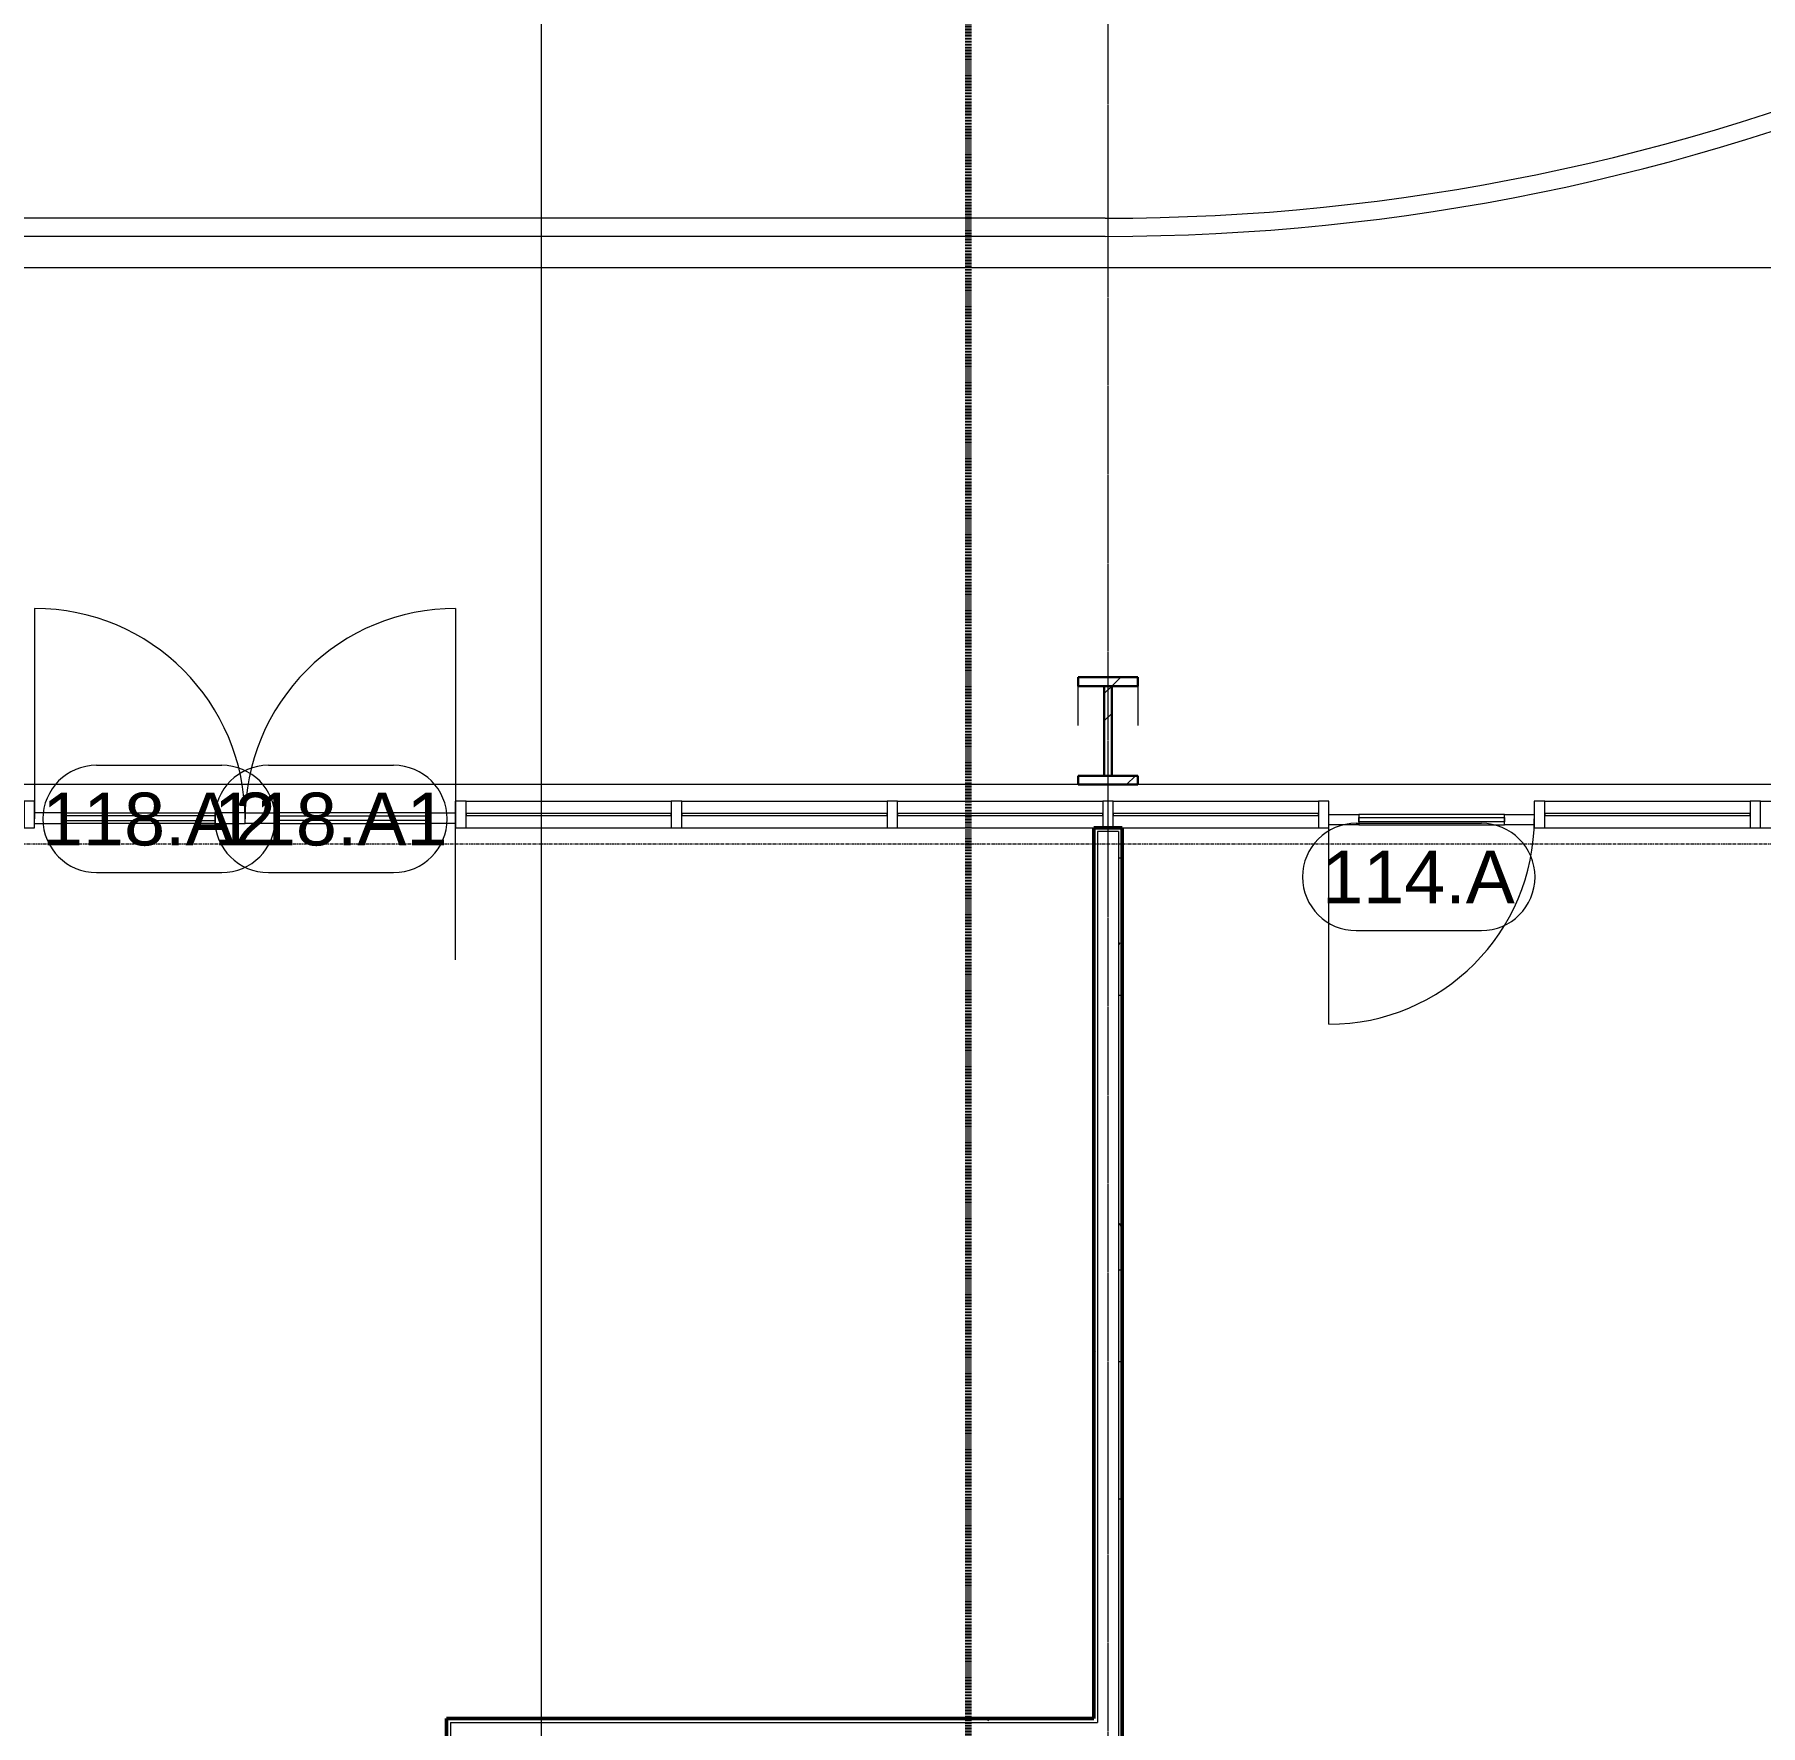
# Model space of a CAD drawing. Header units: inches. Extents: x 15537 to 31673, y -30778 to -16067.
# Drawn here: x 24063.8 to 24353.3, y -22517.4 to -22233.7 of the extents above; entities that cross this region are included whole.
import ezdxf

# ---------------------------------------------------------------- set-up
doc = ezdxf.new("R2010")
doc.units = ezdxf.units.IN
doc.header["$MEASUREMENT"] = 0
doc.linetypes.add('Dash', pattern=[0.25, 0.125, -0.125])
doc.linetypes.add('Grid Line 1_2_', pattern=[0.875, 0.5, -0.125, 0.125, -0.125])
for name, color, linetype, lineweight in [('A-ANNO-MATC', 214, 'Dash', 140), ('A-DETL', 90, 'Continuous', 9), ('A-DOOR', 31, 'Continuous', 13), ('A-DOOR-IDEN', 31, 'Continuous', 9), ('A-FLOR-HRAL', 11, 'Continuous', 9), ('A-GLAZ-CURT', 52, 'Continuous', 9), ('A-GLAZ-CWMG', 51, 'Continuous', 9), ('A-WALL', 113, 'Continuous', 13), ('A-WALL-PATT', 111, 'Continuous', 50), ('G-ANNO-SYMB', 111, 'Continuous', 9), ('I-WALL', 2, 'Continuous', 13), ('S-BEAM', 12, 'Continuous', 9), ('S-GRID', 1, 'Continuous', 9)]:
    doc.layers.add(name, color=color, linetype=linetype, lineweight=lineweight)
doc.styles.add('Arial_1', font='arial.ttf', dxfattribs={"height": 8.851796})
pattern_1 = [(225, (24243.89, -22360.053), (9.503515, -9.503515), []), (225, (24243.89, -22374.453), (9.503515, -9.503515), [])]
pattern_2 = [(0, (0, 0), (30.72, 7.68), [1.267, -21.773, 1.267, -21.773, -122.88]), (0, (0, 0), (30.72, 7.68), [-46.08, 1.267, -44.813, 1.267, -21.773, -53.76]), (0, (0, 0), (30.72, 7.68), [-115.2, 1.267, -14.093, 1.267, -37.133]), (120, (11.52, 3.84), (-22.0110751, 22.7643004), [1.267, -21.773, 1.267, -21.773, -122.88]), (120, (11.52, 3.84), (-22.0110751, 22.7643004), [-46.08, 1.267, -44.813, 1.267, -21.773, -53.76]), (120, (11.52, 3.84), (-22.0110751, 22.7643004), [-115.2, 1.267, -14.093, 1.267, -37.133]), (240, (15.36, 19.2), (-8.7089249, -30.4443004), [1.267, -21.773, 1.267, -21.773, -122.88]), (240, (15.36, 19.2), (-8.7089249, -30.4443004), [-46.08, 1.267, -44.813, 1.267, -21.773, -53.76]), (240, (15.36, 19.2), (-8.7089249, -30.4443004), [-115.2, 1.267, -14.093, 1.267, -37.133])]

# ---------------------------------------------------------------- blocks, each defined once
blk = doc.blocks.new('Top Rail Type -_- Enlarged0')
at = {"layer": 'A-FLOR-HRAL'}
for p, q in [((24243.39, -22264.53), (23233.26, -22264.53)), ((24243.39, -22267.58), (23233.26, -22267.58))]:
    blk.add_line(p, q, dxfattribs=at)
for radius in [358.48, 361.52]:
    blk.add_arc((24243.39, -21906.05), radius, 270, 0, dxfattribs=at)
blk = doc.blocks.new('columns and gir_- Enlarged5')
at = {"layer": 'S-BEAM'}
h = blk.add_hatch(dxfattribs=at)
h.set_pattern_fill('FP_31', color=256, style=0, pattern_type=2)
h.set_pattern_definition(pattern_1)
h.paths.add_polyline_path([(5, -0.5), (-5, -0.5), (-5, -2), (5, -2)], flags=0)
h.paths.add_polyline_path([(5, -17.03), (-5, -17.03), (-5, -18.55), (5, -18.55)], flags=0)
h.paths.add_polyline_path([(5, -1204.89), (-5, -1204.89), (-5, -1206.4), (5, -1206.4)], flags=0)
h.paths.add_polyline_path([(5, -1224.25), (-5, -1224.25), (-5, -1225), (5, -1225)], flags=0)
h = blk.add_hatch(dxfattribs=at)
h.set_pattern_fill('FP_31', color=256, style=0, pattern_type=2)
h.set_pattern_definition(pattern_1)
h.paths.add_polyline_path([(0.62, -2), (-0.63, -2), (-0.63, -17.03), (0.62, -17.03), (0.62, -4.78)], flags=0)
h.paths.add_polyline_path([(-0.63, -1206.4), (-0.63, -1224.25), (0.62, -1224.25), (0.62, -1206.4)], flags=0)
at = {"layer": 'S-BEAM', "lineweight": 30}
for p, q in [((5, -0.5), (-5, -0.5)), ((-5, -0.5), (-5, -2)), ((-5, -2), (5, -2)), ((0.62, -2), (-0.63, -2)), ((-0.63, -2), (-0.63, -17.03)), ((0.62, -17.03), (0.62, -2)), ((5, -2), (5, -0.5)), ((5, -17.03), (-5, -17.03)), ((-5, -17.03), (-5, -18.55)), ((-0.63, -17.03), (0.62, -17.03)), ((5, -18.55), (5, -17.03)), ((-5, -18.55), (5, -18.55))]:
    blk.add_line(p, q, dxfattribs=at)
at = {"layer": 'S-BEAM'}
for p, q in [((-5, -17.03), (-5, -10.42)), ((5, -10.42), (5, -17.03))]:
    blk.add_line(p, q, dxfattribs=at)
blk = doc.blocks.new('System Panel - _- Enlarged13')
at = {"layer": 'A-GLAZ-CURT', "lineweight": 13}
for p, q in [((17.21875, -0.5625), (-17.21875, -0.5625)), ((-17.21875, -0.5625), (-17.21875, -0.9375)), ((-17.21875, -0.9375), (17.21875, -0.9375)), ((17.21875, -0.9375), (17.21875, -0.5625))]:
    blk.add_line(p, q, dxfattribs=at)
blk = doc.blocks.new('Door_Single_Sto_- Enlarged4')
at = {"layer": 'A-DOOR'}
for p, q in [((-17.21875, 0.75), (-12.21875, 0.75)), ((-17.21875, -34.4375), (-17.21875, 0)), ((-12.21875, 0.75), (-12.21875, -1)), ((12.21875, 0.75), (-12.21875, 0.75)), ((-12.21875, -0.5), (-12.21875, 0.25)), ((-12.21875, 0.25), (12.21875, 0.25)), ((12.21875, -1), (12.21875, 0.75)), ((12.21875, 0.75), (17.21875, 0.75)), ((12.21875, 0.25), (12.21875, -0.5)), ((-12.21875, -1), (-17.21875, -1)), ((12.21875, -0.5), (-12.21875, -0.5)), ((-12.21875, -1), (12.21875, -1)), ((17.21875, -1), (12.21875, -1))]:
    blk.add_line(p, q, dxfattribs=at)
blk.add_arc((-17.21875, 0), 34.4375, 270, 0, dxfattribs=at)
blk = doc.blocks.new('Door_Single_Sto_- Enlarged5')
at = {"layer": 'A-DOOR'}
for p, q in [((-17.65625, 0.75), (-12.65625, 0.75)), ((-17.65625, -35.3125), (-17.65625, 0)), ((-12.65625, 0.75), (-12.65625, -1)), ((12.65625, 0.75), (-12.65625, 0.75)), ((-12.65625, -0.5), (-12.65625, 0.25)), ((-12.65625, 0.25), (12.65625, 0.25)), ((12.65625, -1), (12.65625, 0.75)), ((12.65625, 0.75), (17.65625, 0.75)), ((12.65625, 0.25), (12.65625, -0.5)), ((17.65625, 0.75), (17.65625, -1)), ((-12.65625, -1), (-17.65625, -1)), ((12.65625, -0.5), (-12.65625, -0.5)), ((-12.65625, -1), (12.65625, -1)), ((17.65625, -1), (12.65625, -1))]:
    blk.add_line(p, q, dxfattribs=at)
blk.add_arc((-17.65625, 0), 35.3125, 270, 0, dxfattribs=at)
blk = doc.blocks.new('Door_Single_Sto_- Enlarged6')
at = {"layer": 'A-DOOR'}
for p, q in [((-17.65625, 35.3125), (-17.65625, 0)), ((-12.65625, 1), (-17.65625, 1)), ((-12.65625, -0.75), (-12.65625, 1)), ((-12.65625, 1), (12.65625, 1)), ((12.65625, 0.5), (-12.65625, 0.5)), ((-12.65625, 0.5), (-12.65625, -0.25)), ((17.65625, 1), (12.65625, 1)), ((12.65625, 1), (12.65625, -0.75)), ((12.65625, -0.25), (12.65625, 0.5)), ((17.65625, -0.75), (17.65625, 1)), ((-17.65625, -0.75), (-12.65625, -0.75)), ((-12.65625, -0.25), (12.65625, -0.25)), ((12.65625, -0.75), (-12.65625, -0.75)), ((12.65625, -0.75), (17.65625, -0.75))]:
    blk.add_line(p, q, dxfattribs=at)
blk.add_arc((-17.65625, 0), 35.3125, 360, 90, dxfattribs=at)
blk = doc.blocks.new('Rectangular Mul_- Enlarged55')
at = {"layer": 'A-GLAZ-CWMG'}
for p, q in [((24570.45, -22362.3), (24604.89, -22362.3)), ((24570.45, -22366.8), (24604.89, -22366.8))]:
    blk.add_line(p, q, dxfattribs=at)
blk = doc.blocks.new('Rectangular Mul_- Enlarged56')
at = {"layer": 'A-GLAZ-CWMG'}
for p, q in [((24317.14, -22362.3), (24351.58, -22362.3)), ((24317.14, -22366.8), (24351.58, -22366.8))]:
    blk.add_line(p, q, dxfattribs=at)
blk = doc.blocks.new('Rectangular Mul_- Enlarged57')
at = {"layer": 'A-GLAZ-CWMG'}
for p, q in [((24244.77, -22362.3), (24279.2, -22362.3)), ((24246.27, -22366.8), (24279.2, -22366.8))]:
    blk.add_line(p, q, dxfattribs=at)
blk = doc.blocks.new('Rectangular Mul_- Enlarged58')
at = {"layer": 'A-GLAZ-CWMG'}
for p, q in [((24208.58, -22362.3), (24243.02, -22362.3)), ((24208.58, -22366.8), (24241.52, -22366.8))]:
    blk.add_line(p, q, dxfattribs=at)
blk = doc.blocks.new('Rectangular Mul_- Enlarged63')
at = {"layer": 'A-GLAZ-CWMG', "lineweight": 20}
for p, q in [((-0.875, 3), (0.875, 3)), ((-0.875, -1.5), (-0.875, 3)), ((0.875, 3), (0.875, -1.5)), ((0.875, -1.5), (-0.875, -1.5))]:
    blk.add_line(p, q, dxfattribs=at)
blk = doc.blocks.new('Door Tag - Door_- Enlarged0')
at = {"layer": 'A-DOOR-IDEN'}
for p, q in [((-0.109375, 0.09375), (0.109375, 0.09375)), ((-0.109375, -0.09375), (0.109375, -0.09375))]:
    blk.add_line(p, q, dxfattribs=at)
for centre, start, end in [((-0.109375, 0), 90, 270), ((0.109375, 0), 270, 90)]:
    blk.add_arc(centre, 0.09375, start, end, dxfattribs=at)

msp = doc.modelspace()

# ---------------------------------------------------------------- hatches: boundary and pattern name
at = {"layer": 'A-WALL-PATT', "lineweight": 9}
h = msp.add_hatch(dxfattribs=at)
h.set_pattern_fill('FP_13', color=256, style=0, pattern_type=2)
h.set_pattern_definition(pattern_2)
h.paths.add_polyline_path([(24241.515, -22772.053), (24245.64, -22772.053), (24245.64, -22771.428), (24242.14, -22771.428), (24242.14, -22687.053), (24241.515, -22687.053), (24241.515, -22745.653)], flags=0)
h.paths.add_polyline_path([(24241.515, -22683.553), (24242.14, -22683.553), (24242.14, -22520.365), (24241.515, -22520.365), (24241.515, -22682.928)], flags=0)
h.paths.add_polyline_path([(24242.14, -22516.865), (24242.14, -22367.428), (24245.64, -22367.428), (24245.64, -22366.803), (24241.515, -22366.803), (24241.515, -22516.865)], flags=0)
h = msp.add_hatch(dxfattribs=at)
h.set_pattern_fill('FP_13', color=256, style=0, pattern_type=2)
h.set_pattern_definition(pattern_2)
h.paths.add_polyline_path([(24245.64, -22772.053), (24246.265, -22772.053), (24246.265, -22366.803), (24245.64, -22366.803), (24245.64, -22771.428)], flags=0)
h = msp.add_hatch(dxfattribs=at)
h.set_pattern_fill('FP_13', color=256, style=0, pattern_type=2)
h.set_pattern_definition(pattern_2)
h.paths.add_polyline_path([(24160.131, -22516.865), (24241.515, -22516.865), (24241.515, -22516.24), (24132.953, -22516.24), (24132.953, -22516.865), (24133.578, -22516.865)], flags=0)

# ---------------------------------------------------------------- linework, layer by layer
at = {"layer": 'A-ANNO-MATC'}
msp.add_line((24220.447, -20466.807), (24220.447, -23559.461), dxfattribs=at)
at = {"layer": 'A-DETL'}
msp.add_line((24134.453, -22388.914), (24134.453, -22362.303), dxfattribs=at)
at = {"layer": 'A-WALL'}
for p, q in [((24245.64, -22367.428), (24242.14, -22367.428)), ((24242.14, -22367.428), (24242.14, -22516.865)), ((24245.64, -22367.428), (24245.64, -22771.428)), ((24133.578, -22516.865), (24242.14, -22516.865)), ((24133.578, -22516.865), (24133.578, -22525.99))]:
    msp.add_line(p, q, dxfattribs=at)
at = {"layer": 'G-ANNO-SYMB'}
for p, q in [((24148.835, -21006.806), (24148.835, -22912.569)), ((26314.633, -22272.833), (22003.894, -22272.833))]:
    msp.add_line(p, q, dxfattribs=at)
at = {"layer": 'I-WALL', "lineweight": 50}
for p, q in [((24246.265, -22366.803), (24241.515, -22366.803)), ((24241.515, -22366.803), (24241.515, -22516.24)), ((24246.265, -22772.053), (24246.265, -22366.803)), ((24241.515, -22516.24), (24132.953, -22516.24)), ((24132.953, -22516.24), (24132.953, -22526.615))]:
    msp.add_line(p, q, dxfattribs=at)
at = {"layer": 'S-GRID', "linetype": 'Grid Line 1_2_'}
for p, q in [((24243.89, -23095.8), (24243.89, -20550.053)), ((24243.89, -23413.241), (24243.89, -20902.428)), ((26719.064, -22359.553), (22653.513, -22359.553)), ((27097.467, -22359.553), (22737.513, -22359.553)), ((27049.467, -22369.553), (22737.513, -22369.553))]:
    msp.add_line(p, q, dxfattribs=at)

# ---------------------------------------------------------------- block references
at = {"layer": 'A-DOOR'}
for name, p in [('Door_Single_Sto_- Enlarged6', (24081.484, -22365.303)), ('Door_Single_Sto_- Enlarged4', (24298.171, -22365.303))]:
    msp.add_blockref(name, p, dxfattribs=at)
at = {"layer": 'A-DOOR', "rotation": 180}
msp.add_blockref('Door_Single_Sto_- Enlarged5', (24116.796, -22365.303), dxfattribs=at)
at = {"layer": 'A-DOOR-IDEN', "xscale": 95.99999999999994, "yscale": 95.99999999999994, "zscale": 95.99999999999994}
for p in [(24084.733, -22365.303), (24113.548, -22365.303), (24296.013, -22375.036)]:
    msp.add_blockref('Door Tag - Door_- Enlarged0', p, dxfattribs=at)
at = {"layer": 'A-FLOR-HRAL'}
msp.add_blockref('Top Rail Type -_- Enlarged0', (0, 0), dxfattribs=at)
at = {"layer": 'A-GLAZ-CURT', "rotation": 180}
for p in [(24153.421, -22365.303), (24189.609, -22365.303), (24225.796, -22365.303), (24261.984, -22365.303), (24334.359, -22365.303)]:
    msp.add_blockref('System Panel - _- Enlarged13', p, dxfattribs=at)
at = {"layer": 'A-GLAZ-CWMG', "extrusion": (0, 0, -1)}
for p in [(-24062.953, -22365.303), (-24135.328, -22365.303), (-24171.515, -22365.303), (-24207.703, -22365.303), (-24243.89, -22365.303), (-24280.078, -22365.303), (-24316.265, -22365.303), (-24352.453, -22365.303)]:
    msp.add_blockref('Rectangular Mul_- Enlarged63', p, dxfattribs=at)
at = {"layer": 'A-GLAZ-CWMG'}
for name, p in [('Rectangular Mul_- Enlarged56', (-180.938, 0)), ('Rectangular Mul_- Enlarged55', (-398.062, 0)), ('Rectangular Mul_- Enlarged58', (0, 0)), ('Rectangular Mul_- Enlarged57', (0, 0)), ('Rectangular Mul_- Enlarged56', (0, 0)), ('Rectangular Mul_- Enlarged55', (-217.125, 0))]:
    msp.add_blockref(name, p, dxfattribs=at)
at = {"layer": 'S-BEAM', "rotation": 180}
msp.add_blockref('columns and gir_- Enlarged5', (24243.89, -22360.053), dxfattribs=at)

# ---------------------------------------------------------------- texts
at = {"layer": 'A-DOOR-IDEN', "char_height": 8.8518, "attachment_point": 2, "line_spacing_factor": 0.938532, "style": 'Arial_1'}
for s, insert, width in [('118.A2', (24084.692, -22360.898), 46.764), ('118.A1', (24113.506, -22360.898), 46.764), ('114.A', (24295.972, -22370.632), 38.556)]:
    msp.add_mtext(s, dxfattribs=dict(at, insert=insert, width=width))

doc.saveas('drawing.dxf')
